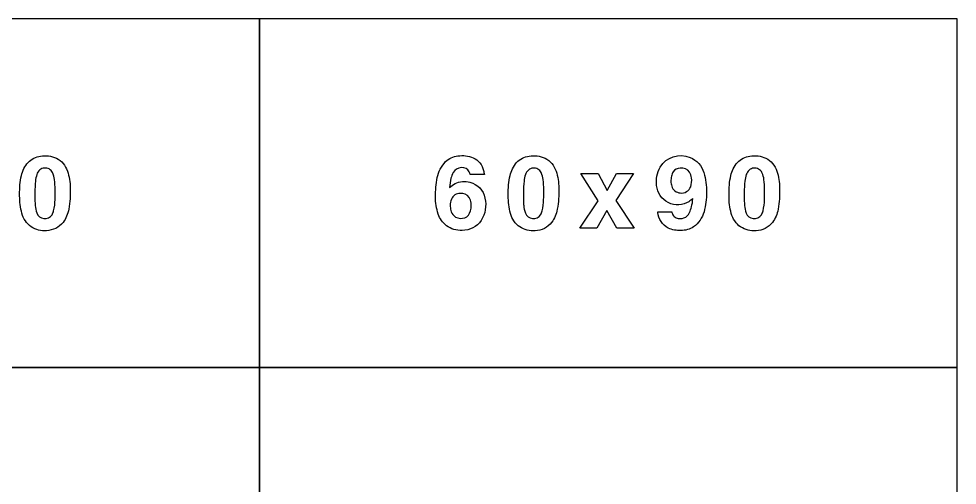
# Model space of a CAD drawing. Extents: x 5438 to 9638, y -256 to 3244.
# Drawn here: x 7755 to 9638, y 2308 to 3244 of the extents above; entities that cross this region are included whole.
import ezdxf

# ---------------------------------------------------------------- set-up
doc = ezdxf.new("R2010")
doc.units = 0
doc.header["$MEASUREMENT"] = 0

msp = doc.modelspace()

# ---------------------------------------------------------------- linework, layer by layer
for points in [[(6838.3, 2544.3), (8238.3, 2544.3), (8238.3, 3244.3), (6838.3, 3244.3)], [(8238.3, 2544.3), (9638.3, 2544.3), (9638.3, 3244.3), (8238.3, 3244.3)], [(8918, 2879.3), (8882.9, 2933.9), (8917.7, 2933.9), (8936, 2899.8), (8954.7, 2933.9), (8988.8, 2933.9), (8953.3, 2879.8), (8989.8, 2823.8), (8955.3, 2823.8), (8935.4, 2859.9), (8915, 2823.8), (8880.8, 2823.8)], [(6838.3, 1144.3), (8238.3, 1144.3), (8238.3, 2544.3), (6838.3, 2544.3)], [(8238.3, 1144.3), (9638.3, 1144.3), (9638.3, 2544.3), (8238.3, 2544.3)]]:
    msp.add_lwpolyline(points, close=True)
for points in [[(7756.5, 2891.9, -0.056308), (7760.2, 2929.6, -0.130301), (7773.5, 2955.9, -0.174843), (7798.6, 2968.7, -0.147552), (7830.4, 2964.7, -0.192146), (7852.5, 2938.8, -0.0834), (7858.1, 2904.6, -0.054551), (7855.1, 2862.2, -0.116773), (7843.6, 2835.7, -0.221099), (7810.7, 2819.1, -0.162564), (7779.8, 2826.6, -0.174743), (7761.1, 2853.9, -0.064087), (7756.6, 2889.1)], [(8689.3, 2931.7), (8661.1, 2931.7, 0.03331), (8659.1, 2937, 0.308433), (8643.3, 2945.7, 0.256298), (8626.6, 2935.5, 0.071855), (8622.3, 2924.4, 0.042284), (8619.2, 2905.6, -0.034326), (8630.5, 2913.6, -0.198215), (8660.3, 2916.3, -0.294049), (8690.5, 2884.4, -0.195966), (8683, 2839.5, -0.251599), (8644.7, 2819.7, -0.162734), (8613.1, 2829, -0.142524), (8596.7, 2852.4, -0.086795), (8591.3, 2886.9, -0.056163), (8594.7, 2925.6, -0.143087), (8611.5, 2957.6, -0.165016), (8635.9, 2969.1, -0.137094), (8667.1, 2965.4, -0.238813), (8687.6, 2939.9, -0.016987)], [(8737.2, 2891.8, -0.056308), (8740.8, 2929.5, -0.130301), (8754.1, 2955.8, -0.174843), (8779.2, 2968.6, -0.147552), (8811.1, 2964.6, -0.192146), (8833.2, 2938.7, -0.0834), (8838.7, 2904.5, -0.054551), (8835.7, 2862.1, -0.116773), (8824.3, 2835.6, -0.221099), (8791.4, 2819, -0.162564), (8760.5, 2826.5, -0.174743), (8741.7, 2853.8, -0.064087), (8737.2, 2889)], [(9037.5, 2857), (9065.4, 2857, 0.045588), (9067.6, 2851.2, 0.184316), (9074.4, 2844.9, 0.409284), (9101.1, 2855.4, 0.046993), (9105, 2866.9, 0.056251), (9107.5, 2883.5, -0.048195), (9099.9, 2877.3, -0.558037), (9035, 2909.7, -0.155664), (9041.9, 2946.8, -0.36723), (9102.2, 2965.9, -0.230158), (9129.9, 2935.6, -0.077177), (9135.1, 2896, -0.069902), (9130.1, 2857, -0.171912), (9109.1, 2826.7, -0.143822), (9083.7, 2819.4, -0.115822), (9058.4, 2824.3, -0.264004), (9037.6, 2855.7)], [(9180.3, 2891.8, -0.056308), (9183.9, 2929.5, -0.130301), (9197.2, 2955.8, -0.174843), (9222.3, 2968.6, -0.147552), (9254.2, 2964.6, -0.192146), (9276.3, 2938.7, -0.0834), (9281.8, 2904.5, -0.054551), (9278.8, 2862.1, -0.116773), (9267.4, 2835.6, -0.221099), (9234.5, 2819, -0.162564), (9203.6, 2826.5, -0.174743), (9184.8, 2853.8, -0.064087), (9180.3, 2889)], [(7787.4, 2873.6, 0.012459), (7787.7, 2869.8, 0.066819), (7791, 2854.6, 0.615362), (7821.6, 2851.2, 0.072688), (7824.8, 2859, 0.058856), (7827.7, 2881.4, 0.038904), (7826.7, 2921.6, 0.084671), (7822.7, 2935.6, 0.156013), (7815.9, 2942.9, 0.143208), (7806.4, 2944.7, 0.172584), (7797, 2940.9, 0.132565), (7791, 2931.6, 0.049832), (7788.3, 2918.6, 0.036873)], [(8768, 2873.5, 0.012459), (8768.3, 2869.7, 0.066819), (8771.7, 2854.4, 0.615362), (8802.2, 2851.1, 0.072688), (8805.5, 2858.9, 0.058856), (8808.3, 2881.3, 0.038904), (8807.3, 2921.5, 0.084671), (8803.4, 2935.5, 0.156013), (8796.5, 2942.8, 0.143208), (8787.1, 2944.5, 0.172584), (8777.6, 2940.8, 0.132565), (8771.7, 2931.5, 0.049832), (8768.9, 2918.5, 0.036873)], [(9063.7, 2918.1, 0.072156), (9065.3, 2908.4, 0.308009), (9082.4, 2894.8, 0.339521), (9103.5, 2907.2, 0.112829), (9105.2, 2924.8, 0.107115), (9101.1, 2936.4, 0.27348), (9082.5, 2944.8, 0.231047), (9068.4, 2937.2, 0.083522), (9064.7, 2928.3, 0.060151)], [(9211.1, 2873.5, 0.012459), (9211.4, 2869.7, 0.066819), (9214.8, 2854.5, 0.615362), (9245.3, 2851.1, 0.072688), (9248.6, 2858.9, 0.058856), (9251.4, 2881.3, 0.038904), (9250.4, 2921.5, 0.084671), (9246.5, 2935.5, 0.156013), (9239.6, 2942.8, 0.143208), (9230.2, 2944.6, 0.172584), (9220.7, 2940.8, 0.132565), (9214.8, 2931.5, 0.049832), (9212, 2918.5, 0.036873)], [(8620.8, 2869.9, 0.064186), (8622.1, 2859.6, 0.139351), (8627.7, 2849.5, 0.240104), (8645.6, 2843.9, 0.267924), (8659.7, 2854, 0.140614), (8662.6, 2874.4, 0.112774), (8658.7, 2885.5, 0.271024), (8641, 2894, 0.294594), (8623, 2882.2, 0.090866)]]:
    msp.add_lwpolyline(points, format="xyb", close=True)

doc.saveas('drawing.dxf')
